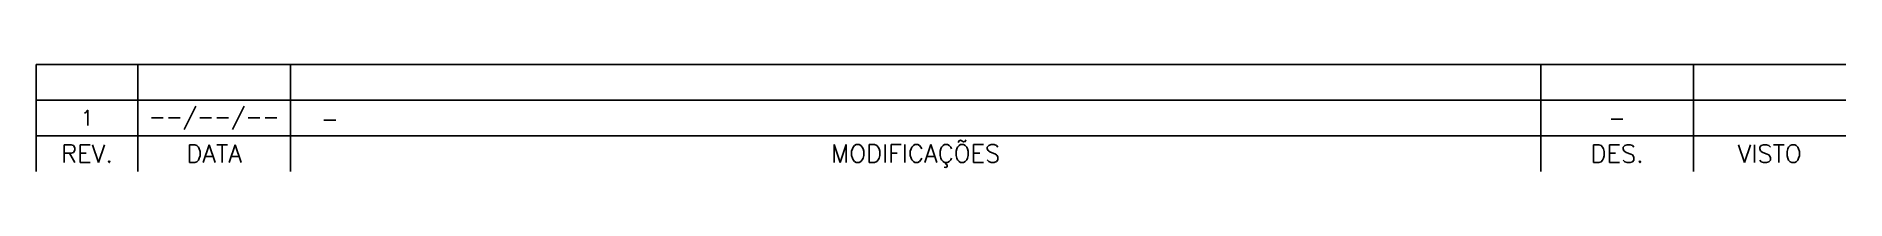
# Model space of a CAD drawing. Header units: millimetres. Extents: x 1314.9 to 1332.7, y -748.5 to -747.4.
import ezdxf
from ezdxf.enums import TextEntityAlignment as Align

# ---------------------------------------------------------------- set-up
doc = ezdxf.new("R2010")
doc.units = ezdxf.units.MM
doc.header["$LTSCALE"] = 10
doc.layers.add('FOLHA', color=7, linetype='Continuous')
doc.styles.add('R60', font='romans.shx')
doc.styles.add('r70', font='romans.shx')

msp = doc.modelspace()

# ---------------------------------------------------------------- linework, layer by layer
at = {"layer": 'FOLHA', "color": 1}
for p, q in [((1332.653, -747.402), (1314.853, -747.402)), ((1315.853, -747.402), (1315.853, -748.452)), ((1317.353, -747.402), (1317.353, -748.452)), ((1329.653, -747.402), (1329.653, -748.452)), ((1331.153, -747.402), (1331.153, -748.452)), ((1332.653, -747.752), (1314.853, -747.752)), ((1332.653, -748.102), (1314.853, -748.102))]:
    msp.add_line(p, q, dxfattribs=at)
at = {"layer": 'FOLHA', "color": 2}
msp.add_line((1314.853, -747.402), (1314.853, -748.452), dxfattribs=at)

# ---------------------------------------------------------------- texts
at = {"layer": 'FOLHA', "color": 1, "style": 'R60'}
for s, p in [('1', (1315.353, -747.927)), ('--/--/--', (1316.603, -747.927)), ('-', (1330.403, -747.927))]:
    msp.add_text(s, height=0.15, dxfattribs=at).set_placement(p, align=Align.MIDDLE)
msp.add_text('-', height=0.15, dxfattribs=at).set_placement((1317.657, -748.013))
at = {"layer": 'FOLHA', "color": 2, "style": 'r70'}
for s, p in [('REV.', (1315.353, -748.277)), ('DATA', (1316.603, -748.277)), ('MODIFICAÇÕES', (1323.503, -748.277)), ('DES.', (1330.403, -748.277)), ('VISTO', (1331.903, -748.277))]:
    msp.add_text(s, height=0.175, dxfattribs=at).set_placement(p, align=Align.MIDDLE)

doc.saveas('drawing.dxf')
